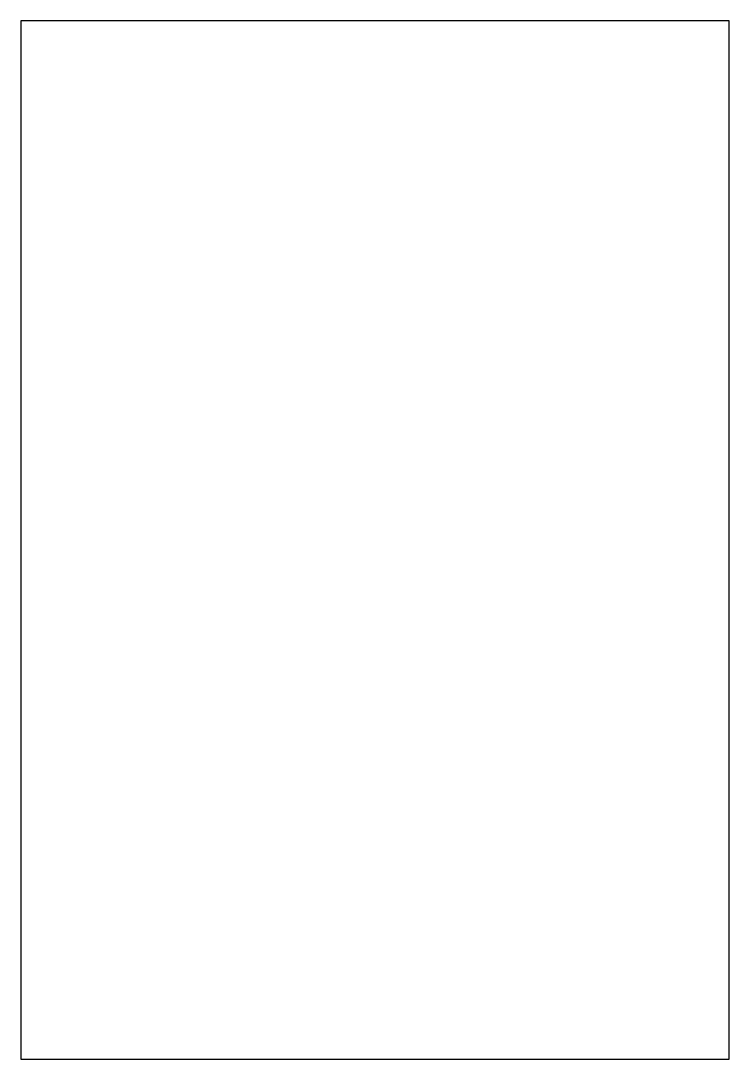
# Model space of a CAD drawing. Extents: x 0 to 150, y 0 to 220.
import ezdxf

# ---------------------------------------------------------------- set-up
doc = ezdxf.new("R2010")
doc.units = 0
doc.layers.add('CAD_Cua_Slim', color=1, linetype='CONTINUOUS')

msp = doc.modelspace()

# ---------------------------------------------------------------- linework, layer by layer
at = {"layer": 'CAD_Cua_Slim'}
for p, q in [((150, 220), (0, 220)), ((0, 220), (0, 0)), ((150, 0), (150, 220)), ((0, 0), (150, 0))]:
    msp.add_line(p, q, dxfattribs=at)

doc.saveas('drawing.dxf')
